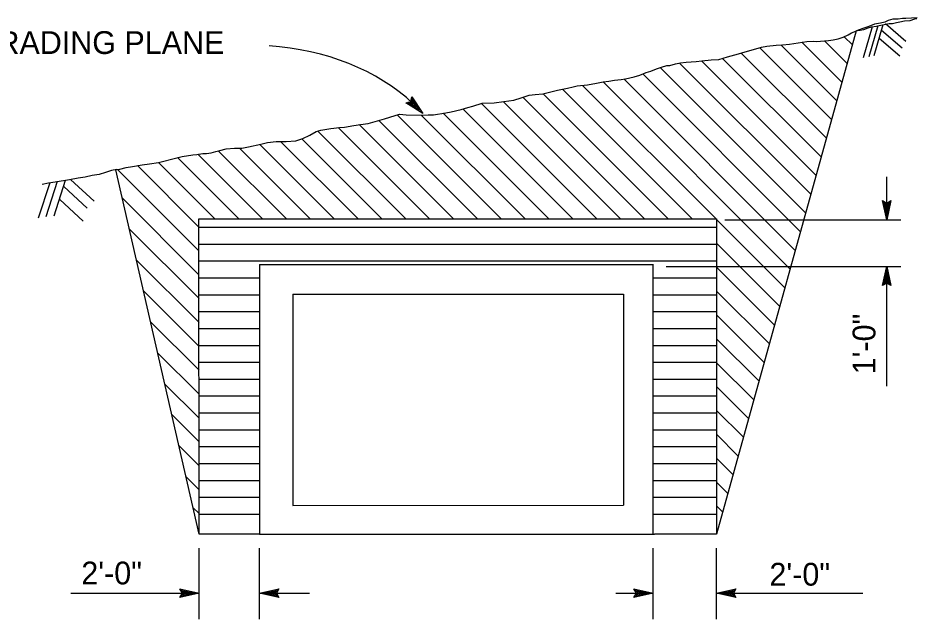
# Model space of a CAD drawing. Extents: x -894 to 866, y -476 to 714.
# Drawn here: x -430.3 to -150.7, y 300.1 to 487 of the extents above; entities that cross this region are included whole.
import ezdxf

# ---------------------------------------------------------------- set-up
doc = ezdxf.new("R2010")
doc.units = 0
for name, color, linetype in [('56 Stage 3 Anno', 7, 'Continuous'), ('57 Undefined', 7, 'Continuous'), ('59 Sndwall Anno', 7, 'Continuous'), ('60 Nongeo Data', 7, 'Continuous')]:
    doc.layers.add(name, color=color, linetype=linetype)

msp = doc.modelspace()

# ---------------------------------------------------------------- linework, layer by layer
at = {"layer": '56 Stage 3 Anno'}
for p, q in [((-308.1441, 461.0024), (-307.7799, 462.5197)), ((-307.9579, 461.6933), (-306.3988, 459.3008)), ((-307.8736, 462.1138), (-305.4106, 458.3335)), ((-307.7799, 462.5197), (-307.7799, 462.5197)), ((-307.7799, 462.5197), (-304.424, 457.3689)), ((-309.6456, 460.6094), (-308.1441, 461.0024)), ((-304.424, 457.3689), (-309.6456, 460.6098)), ((-309.6456, 460.6098), (-309.6456, 460.6098)), ((-305.4216, 458.3382), (-309.2268, 460.7027)), ((-306.3988, 459.3008), (-308.8575, 460.8268)), ((-307.3862, 460.2669), (-308.4386, 460.9197)), ((-308.074, 461.322), (-307.3862, 460.2669)), ((-304.424, 457.3689), (-304.424, 457.3689)), ((-160.1482, 424.2327), (-160.1482, 437.6217)), ((-160.1482, 424.2327), (-161.4782, 430.2327)), ((-161.4782, 430.2327), (-161.4782, 430.2327)), ((-161.4782, 430.2327), (-160.1482, 429.4327)), ((-160.1514, 425.6237), (-161.1187, 429.9977)), ((-160.1459, 426.9953), (-160.7723, 429.8205)), ((-160.1447, 428.3768), (-160.4128, 429.5855)), ((-160.1482, 429.4327), (-158.8081, 430.2327)), ((-158.8081, 430.2327), (-160.1482, 424.2327)), ((-159.164, 430.0162), (-160.1475, 425.6127)), ((-159.5234, 429.7823), (-160.1459, 426.9953)), ((-159.8703, 429.606), (-160.1447, 428.3768)), ((-158.8081, 430.2327), (-158.8081, 430.2327)), ((-210.462, 424.2327), (-155.7444, 424.2327)), ((-160.1482, 424.2327), (-160.1482, 424.2327)), ((-228.7017, 409.804), (-155.7444, 409.804)), ((-161.488, 403.804), (-160.1482, 409.804)), ((-161.1321, 404.0206), (-160.1486, 408.4241)), ((-160.1482, 372.5504), (-160.1482, 409.804)), ((-160.1482, 409.804), (-160.1482, 409.804)), ((-160.1482, 409.804), (-158.8179, 403.804)), ((-160.1447, 408.4131), (-159.1774, 404.0391)), ((-160.7727, 404.2544), (-160.1502, 407.0414)), ((-160.4258, 404.4308), (-160.1514, 405.6599)), ((-160.1514, 405.6599), (-159.8833, 404.4513)), ((-160.1502, 407.0414), (-159.5238, 404.2162)), ((-160.1482, 404.604), (-161.488, 403.804)), ((-161.488, 403.804), (-161.488, 403.804)), ((-158.8179, 403.804), (-160.1482, 404.604)), ((-158.8179, 403.804), (-158.8179, 403.804)), ((-373.9983, 300.1385), (-373.9983, 322.179)), ((-355.1534, 300.1385), (-355.1534, 322.179)), ((-232.747, 300.1385), (-232.747, 322.179)), ((-213.0301, 300.1385), (-213.0301, 322.179)), ((-413.8717, 308.1464), (-373.9983, 308.1464)), ((-379.1983, 308.1464), (-379.9983, 309.4861)), ((-379.9983, 309.4861), (-379.9983, 309.4861)), ((-379.9983, 309.4861), (-373.9983, 308.1464)), ((-373.9983, 308.1464), (-379.9983, 306.816)), ((-379.9983, 306.816), (-379.1983, 308.1464)), ((-379.7817, 309.1302), (-375.3782, 308.1468)), ((-375.3892, 308.1428), (-379.7636, 307.1755)), ((-376.7613, 308.1483), (-379.5861, 307.5223)), ((-379.5479, 308.7708), (-376.7613, 308.1483)), ((-379.3719, 308.4239), (-378.1424, 308.1495)), ((-378.1424, 308.1495), (-379.3514, 307.8818)), ((-373.9983, 308.1464), (-373.9983, 308.1464)), ((-355.1534, 308.1464), (-349.153, 309.4763)), ((-355.1534, 308.1464), (-339.6846, 308.1464)), ((-349.1534, 306.8066), (-355.1534, 308.1464)), ((-355.1534, 308.1464), (-355.1534, 308.1464)), ((-349.37, 307.1621), (-353.7735, 308.1456)), ((-353.7621, 308.1499), (-349.3881, 309.1172)), ((-352.3904, 308.1444), (-349.5653, 308.7704)), ((-349.6034, 307.5219), (-352.3904, 308.1444)), ((-351.009, 308.1432), (-349.8003, 308.4109)), ((-349.7798, 307.8684), (-351.009, 308.1432)), ((-349.1534, 309.4763), (-349.9534, 308.1464)), ((-349.9534, 308.1464), (-349.1534, 306.8066)), ((-349.1534, 309.4763), (-349.1534, 309.4763)), ((-244.4206, 308.1464), (-232.747, 308.1464)), ((-237.947, 308.1464), (-238.747, 309.4861)), ((-238.747, 309.4861), (-238.747, 309.4861)), ((-238.747, 309.4861), (-232.747, 308.1464)), ((-232.747, 308.1464), (-238.747, 306.816)), ((-238.747, 306.816), (-237.947, 308.1464)), ((-238.5304, 309.1302), (-234.1269, 308.1468)), ((-234.1379, 308.1428), (-238.5123, 307.1755)), ((-235.51, 308.1483), (-238.3348, 307.5223)), ((-238.2966, 308.7708), (-235.51, 308.1483)), ((-238.1206, 308.4239), (-236.8911, 308.1495)), ((-236.8911, 308.1495), (-238.1001, 307.8818)), ((-232.747, 308.1464), (-232.747, 308.1464)), ((-213.0301, 308.1464), (-207.0297, 309.4763)), ((-213.0301, 308.1464), (-167.5783, 308.1464)), ((-207.0301, 306.8066), (-213.0301, 308.1464)), ((-213.0301, 308.1464), (-213.0301, 308.1464)), ((-207.2466, 307.1621), (-211.6502, 308.1456)), ((-211.6392, 308.1499), (-207.2647, 309.1172)), ((-210.2671, 308.1444), (-207.4419, 308.7704)), ((-207.4801, 307.5219), (-210.2671, 308.1444)), ((-208.8856, 308.1432), (-207.677, 308.4109)), ((-207.6565, 307.8684), (-208.8856, 308.1432)), ((-207.0301, 309.4763), (-207.8301, 308.1464)), ((-207.8301, 308.1464), (-207.0301, 306.8066)), ((-207.0301, 309.4763), (-207.0301, 309.4763)), ((-379.9983, 306.8164), (-379.9983, 306.8164)), ((-349.1534, 306.8066), (-349.1534, 306.8066)), ((-238.747, 306.8164), (-238.747, 306.8164)), ((-207.0301, 306.8066), (-207.0301, 306.8066))]:
    msp.add_line(p, q, dxfattribs=at)
msp.add_ellipse((-360.2008, 424.9539), major_axis=(67.9005, 5.6271), ratio=0.78419095, start_param=0.61689807, end_param=1.38859607, dxfattribs=at)
at = {"layer": '59 Sndwall Anno'}
for p, q in [((-167.3499, 474.7917), (-164.5282, 484.4287)), ((-165.6373, 475.02), (-162.8156, 484.657)), ((-164.0389, 475.4196), (-161.2172, 485.0566)), ((-154.1625, 479.7015), (-160.5522, 485.1708)), ((-155.3613, 477.646), (-161.7511, 483.1153)), ((-156.1034, 475.1913), (-162.4932, 480.6606)), ((-421.597, 425.2697), (-418.0108, 436.326)), ((-419.0793, 425.5154), (-415.4935, 436.5717)), ((-406.6407, 430.0831), (-413.9427, 436.8307)), ((-423.9301, 424.8402), (-420.3439, 435.8965)), ((-408.7899, 427.8729), (-416.0915, 434.6205)), ((-410.0175, 423.8205), (-417.3194, 430.5682))]:
    msp.add_line(p, q, dxfattribs=at)
for points in [[(-170.827, 478.7), (-173.3317, 481.2043)], [(-175.664, 461.263), (-193.0868, 478.6858)], [(-174.0518, 467.0752), (-186.4983, 479.5216)], [(-172.4396, 472.8874), (-179.4884, 479.9362)], [(-178.8884, 449.6382), (-205.3872, 476.137)], [(-177.2762, 455.4504), (-199.5884, 477.7626)], [(-183.7254, 432.2012), (-224.5431, 473.0189)], [(-182.1132, 438.0138), (-217.7683, 473.6685)], [(-180.501, 443.826), (-211.1612, 474.4862)], [(-185.3376, 426.389), (-230.5679, 471.6193)], [(-190.1234, 408.9009), (-248.3655, 467.1429)], [(-188.5624, 414.7643), (-241.8781, 468.0799)], [(-186.9498, 420.5764), (-236.0178, 469.6445)], [(-220.6435, 424.5717), (-261.0013, 464.9295)], [(-213.2214, 424.5741), (-254.7371, 466.0901)], [(-235.4887, 424.5674), (-273.3213, 462.4004)], [(-228.0659, 424.5697), (-266.991, 463.4945)], [(-257.7556, 424.5611), (-291.95, 458.7551)], [(-250.3336, 424.5631), (-286.2051, 460.435)], [(-242.9107, 424.5654), (-279.35, 461.0043)], [(-280.0229, 424.5544), (-312.3559, 456.8874)], [(-272.6004, 424.5564), (-304.8862, 456.8421)], [(-265.178, 424.5587), (-298.0709, 457.4512)], [(-294.8677, 424.5501), (-324.2082, 453.8902)], [(-287.4453, 424.552), (-318.0649, 455.1717)], [(-309.7126, 424.5457), (-337.0507, 451.8839)], [(-302.2902, 424.5477), (-330.7019, 452.9595)], [(-331.9799, 424.539), (-355.1334, 447.6925)], [(-324.5574, 424.541), (-348.6314, 448.6154)], [(-317.135, 424.5434), (-342.0224, 449.4303)], [(-354.2471, 424.5323), (-374.3798, 444.665)], [(-346.8247, 424.5347), (-368.0195, 445.7292)], [(-339.4023, 424.5367), (-361.4022, 446.5366)], [(-369.092, 424.528), (-386.6404, 442.0764)], [(-361.6696, 424.5304), (-380.749, 443.6099)], [(-374.0243, 414.6111), (-399.3396, 439.9264)], [(-374.0266, 422.0379), (-393.1388, 441.1504)], [(-374.0219, 407.1843), (-397.9171, 431.0792)], [(-191.7868, 403.1399), (-213.0588, 424.4115)], [(-374.0199, 399.7576), (-395.7152, 421.4528)], [(-374.0266, 421.991), (-213.058, 421.991)], [(-374.025, 416.741), (-213.0565, 416.741)], [(-193.399, 397.3273), (-213.0569, 416.9847)], [(-374.0176, 392.3308), (-393.5132, 411.8265)], [(-374.0235, 411.491), (-213.0549, 411.491)], [(-195.0116, 391.5151), (-213.0545, 409.558)], [(-374.0219, 406.241), (-355.1767, 406.241)], [(-232.7706, 406.241), (-213.0533, 406.241)], [(-374.0156, 384.9041), (-391.3112, 402.1997)], [(-374.0203, 400.9911), (-355.1751, 400.9911)], [(-232.769, 400.9911), (-213.0521, 400.9911)], [(-196.6238, 385.7029), (-213.0521, 402.1312)], [(-374.0187, 395.7411), (-355.1735, 395.7411)], [(-232.7675, 395.7411), (-213.0506, 395.7411)], [(-198.236, 379.8903), (-213.0502, 394.7045)], [(-374.0132, 377.4773), (-389.1093, 392.573)], [(-374.0172, 390.4911), (-355.1719, 390.4911)], [(-232.7659, 390.4911), (-213.049, 390.4911)], [(-199.8482, 374.0781), (-213.0478, 387.2777)], [(-374.0156, 385.2411), (-355.1704, 385.2411)], [(-232.7643, 385.2411), (-213.0474, 385.2411)], [(-374.0113, 370.0506), (-386.9073, 382.9466)], [(-374.014, 379.9911), (-355.1692, 379.9911)], [(-232.7627, 379.9911), (-213.0458, 379.9911)], [(-201.4608, 368.2659), (-213.0458, 379.8509)], [(-374.0124, 374.7411), (-355.1672, 374.7411)], [(-232.7612, 374.7411), (-213.0443, 374.7411)], [(-374.0089, 362.6234), (-384.7053, 373.3198)], [(-203.073, 362.4533), (-213.0435, 372.4242)], [(-374.0109, 369.4911), (-355.166, 369.4911)], [(-232.7596, 369.4911), (-213.0427, 369.4911)], [(-374.0069, 355.1967), (-382.5034, 363.6935)], [(-374.0093, 364.2411), (-355.1645, 364.2411)], [(-232.758, 364.2411), (-213.0411, 364.2411)], [(-204.6852, 356.6411), (-213.0415, 364.9974)], [(-374.0077, 358.9911), (-355.1629, 358.9911)], [(-232.7568, 358.9911), (-213.0395, 358.9911)], [(-206.2974, 350.8289), (-213.0391, 357.5707)], [(-374.0046, 347.7699), (-380.3014, 354.0667)], [(-374.0065, 353.7411), (-355.1613, 353.7411)], [(-232.7552, 353.7411), (-213.038, 353.7411)], [(-207.9096, 345.0164), (-213.0368, 350.1439)], [(-374.0046, 348.4912), (-355.1597, 348.4912)], [(-232.7537, 348.4912), (-213.0364, 348.4912)], [(-374.0026, 340.3431), (-378.0994, 344.4404)], [(-374.0034, 343.2412), (-355.1582, 343.2412)], [(-232.7521, 343.2412), (-213.0348, 343.2412)], [(-209.5222, 339.2042), (-213.0348, 342.7168)], [(-374.0018, 337.9912), (-355.1566, 337.9912)], [(-232.7505, 337.9912), (-213.0332, 337.9912)], [(-374.0002, 332.9164), (-375.8975, 334.8136)], [(-374.0002, 332.7412), (-355.155, 332.7412)], [(-232.749, 332.7412), (-213.0321, 332.7412)], [(-211.1344, 333.392), (-213.0325, 335.29)], [(-212.7466, 327.5794), (-213.0305, 327.8632)]]:
    msp.add_lwpolyline(points, dxfattribs=at)
at = {"layer": '60 Nongeo Data'}
for p, q in [((-169.6215, 483.0464), (-213.0301, 326.5581)), ((-373.9983, 326.5109), (-399.9238, 439.8516)), ((-374.0274, 424.5268), (-213.0588, 424.5741)), ((-373.9983, 326.5109), (-374.0274, 424.5268)), ((-213.0588, 424.5741), (-213.0301, 326.5581)), ((-355.1778, 410.4021), (-355.1534, 326.5164)), ((-355.1778, 410.4021), (-232.7718, 410.4021)), ((-232.747, 326.5522), (-232.7718, 410.4383)), ((-344.8676, 401.2005), (-344.8483, 335.475)), ((-344.8676, 401.2005), (-241.967, 401.2005)), ((-241.967, 401.2005), (-241.9478, 335.5054)), ((-344.8483, 335.475), (-241.9478, 335.5054)), ((-355.229, 326.5164), (-373.9983, 326.5109)), ((-355.229, 326.5164), (-232.306, 326.5526)), ((-213.0301, 326.5581), (-232.306, 326.5526))]:
    msp.add_line(p, q, dxfattribs=at)
for points in [[(-150.7109, 487.0338), (-152.4204, 486.9838), (-154.2298, 486.8834), (-155.2353, 486.8334), (-156.5928, 486.6838), (-158.2015, 486.6834), (-159.6597, 486.285), (-160.7664, 485.7373), (-162.0231, 485.4385), (-163.8837, 485.1393), (-165.7444, 484.3925), (-167.303, 483.8448), (-169.0129, 483.2472), (-169.6991, 482.9653)], [(-169.6991, 482.9653), (-169.0633, 483.1972), (-168.4097, 483.1976), (-167.203, 483.4468), (-165.9455, 483.9944), (-164.8896, 484.2932), (-163.331, 484.4925), (-162.5267, 484.6921), (-160.968, 484.9909), (-159.4093, 485.3397), (-158.3034, 485.3401), (-157.0463, 485.6389), (-156.0908, 485.8381), (-154.633, 486.1373), (-152.8731, 486.2373), (-151.4149, 486.735), (-150.7613, 486.835)], [(-368.8223, 445.4748), (-367.5652, 445.8732), (-365.5538, 446.3217), (-362.9896, 446.5709), (-360.7274, 446.5221), (-358.616, 446.9205), (-354.7948, 447.7673), (-352.733, 448.2658), (-350.0684, 448.615), (-346.9015, 448.6158), (-343.8849, 448.8158), (-341.7727, 449.513), (-339.5602, 450.5583), (-337.5983, 451.7528), (-336.1405, 452.1016), (-332.9728, 452.6996), (-330.3582, 452.9988), (-328.7495, 453.0492), (-325.8838, 453.6469), (-323.8224, 453.9461), (-321.3586, 454.2453), (-319.1968, 454.8429), (-316.2803, 455.6898), (-314.6712, 456.2378), (-311.6539, 457.0842), (-309.5929, 456.8858), (-304.4153, 456.8378), (-302.7563, 456.9378), (-301.0972, 456.9382), (-297.276, 457.5858), (-295.5665, 457.8354), (-292.4996, 458.5827), (-290.4378, 459.2299), (-288.8288, 459.6283), (-285.9122, 460.5248), (-282.2426, 460.6752), (-279.1756, 461.0244), (-276.1087, 461.5228), (-273.8457, 462.2201), (-271.3819, 463.0665), (-269.5217, 463.2661), (-267.1083, 463.4657), (-264.6446, 464.0638), (-262.4827, 464.6114), (-259.4658, 465.2594), (-257.6556, 465.6579), (-256.4489, 465.9071), (-253.1808, 466.2563), (-250.4155, 466.8043), (-248.304, 467.1531), (-246.5946, 467.4023), (-244.8348, 467.7015), (-242.7229, 467.9512), (-241.4159, 468.1504), (-238.7009, 468.748), (-236.9411, 469.2464), (-234.9797, 470.0925), (-233.5214, 470.4913), (-231.7612, 471.2382), (-230.2025, 471.7358), (-228.5431, 472.2838), (-227.5879, 472.2842), (-225.7777, 472.7822), (-224.219, 473.0811), (-222.4596, 473.2807), (-219.3927, 473.5303), (-217.6332, 473.6799), (-214.7171, 473.9795), (-212.3541, 474.1295), (-209.6892, 474.9263), (-206.2699, 475.8724), (-204.1077, 476.52), (-201.5935, 477.2173), (-199.0293, 477.9145), (-197.3699, 478.2633), (-194.5545, 478.6126), (-192.5435, 478.7126), (-190.3313, 478.9122), (-185.0018, 479.7598), (-182.8904, 479.8598), (-181.9857, 479.7606), (-180.729, 479.8106), (-178.2652, 480.0602), (-176.7569, 480.2598), (-175.2487, 480.509), (-173.6396, 481.0566), (-172.0806, 481.8035), (-171.0747, 482.4007), (-169.6991, 482.9653)], [(-399.5581, 439.8874), (-398.688, 440.0425), (-396.6262, 440.491), (-394.7156, 440.8898), (-391.699, 441.3882), (-389.386, 441.6874), (-386.5707, 442.0862), (-380.8888, 443.5803), (-379.2294, 443.9292), (-375.9613, 444.4776), (-374.6542, 444.6272), (-372.8443, 444.8764), (-371.6376, 444.9268), (-370.2802, 445.0764), (-368.8223, 445.4748)], [(-399.5581, 439.8874), (-401.2018, 439.5941), (-403.0624, 438.9469), (-405.0234, 438.3492), (-407.2856, 438.05), (-409.3978, 437.502), (-411.5596, 437.2028), (-414.325, 436.7544), (-418.7998, 435.9571), (-420.8612, 435.6579), (-422.7718, 435.2591)]]:
    msp.add_lwpolyline(points, dxfattribs=at)

# ---------------------------------------------------------------- texts
at = {"layer": '57 Undefined'}
for s, p in [('GRADING PLANE', (-444.0678, 475.8433)), ('2\'-0"', (-410.6229, 310.9001)), ('2\'-0"', (-196.605, 310.5157))]:
    msp.add_text(s, height=7.0866, dxfattribs=at).set_placement(p)
msp.add_text('1\'-0"', height=7.0866, rotation=90, dxfattribs=at).set_placement((-163.6489, 376.2222))

doc.saveas('drawing.dxf')
